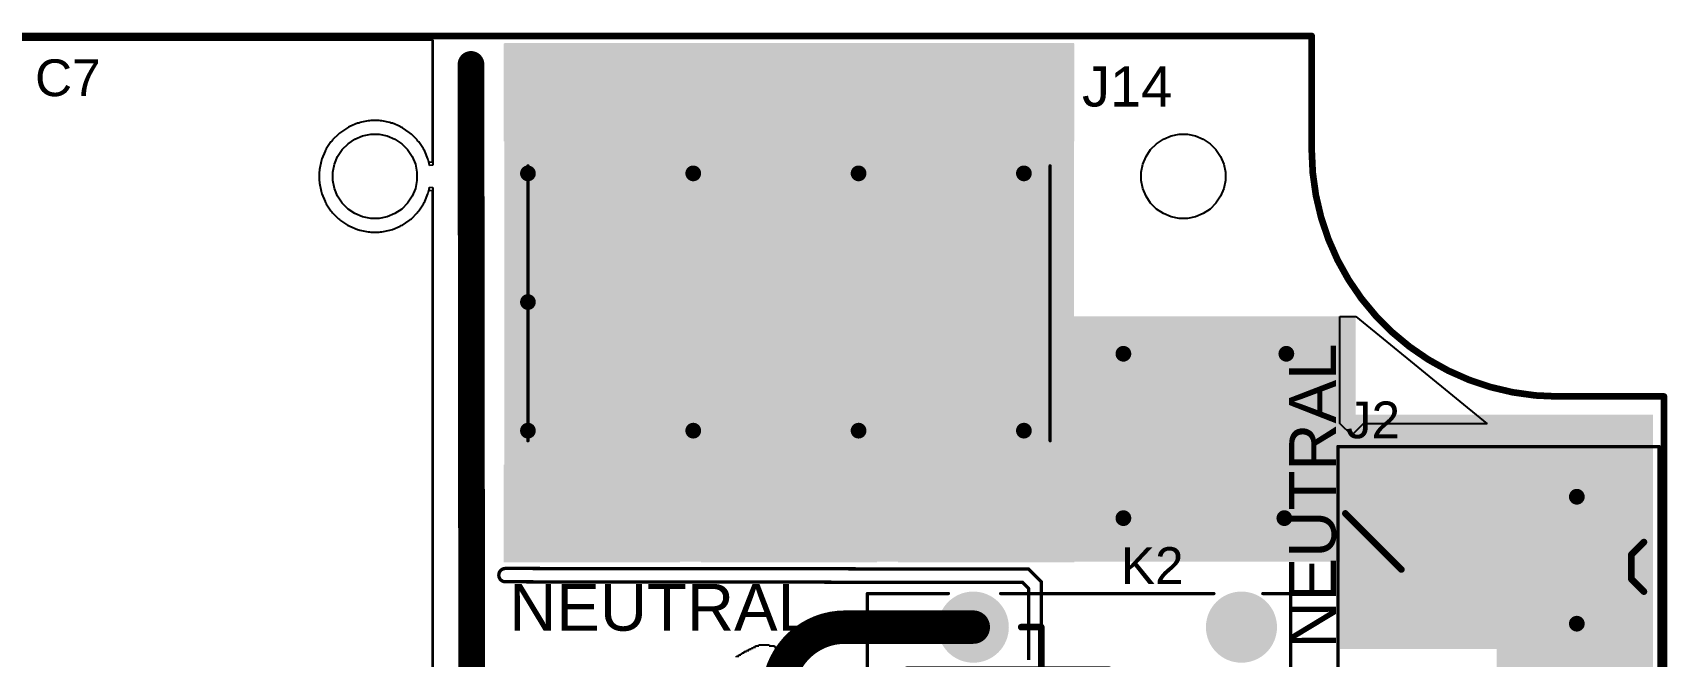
# Model space of a CAD drawing. Header units: millimetres. Extents: x -14 to 145, y 0 to 69.
# Drawn here: x 82.6 to 144.8, y 45.1 to 68.8 of the extents above; entities that cross this region are included whole.
import ezdxf

# ---------------------------------------------------------------- set-up
doc = ezdxf.new("R2010")
doc.units = ezdxf.units.MM
for name, color, linetype in [('BottomLayer', 5, 'Continuous'), ('BottomSolder', 6, 'Continuous'), ('Mechanical2', 216, 'Continuous'), ('MultiLayer', 9, 'Continuous'), ('PadHoleLayer', 156, 'Continuous'), ('TopLayer', 1, 'Continuous'), ('TopOverlay', 2, 'Continuous'), ('TopSolder', 216, 'Continuous'), ('ViaHoleLayer', 16, 'Continuous')]:
    doc.layers.add(name, color=color, linetype=linetype)
doc.styles.add('Arial', font='', dxfattribs={"height": 0.2})
doc.styles.get('Arial').set_extended_font_data('Arial')

# ---------------------------------------------------------------- blocks, each defined once
blk = doc.blocks.new('ACTB273_CU_T2_1')
at = {"layer": 'BottomLayer'}
for points in [[(-10.75, 9.75), (-4.25, 9.75), (-4.25, 6.25), (-10.75, 6.25)], [(-3.25, 9.75), (3.25, 9.75), (3.25, 6.25), (-3.25, 6.25)], [(4.25, 9.75), (10.75, 9.75), (10.75, 6.25), (4.25, 6.25)], [(-10.75, -6.25), (-4.25, -6.25), (-4.25, -9.75), (-10.75, -9.75)], [(-3.25, -6.25), (3.25, -6.25), (3.25, -9.75), (-3.25, -9.75)], [(4.25, -6.25), (10.75, -6.25), (10.75, -9.75), (4.25, -9.75)]]:
    blk.add_hatch(color=5, dxfattribs=at).paths.add_polyline_path(points)
at = {"layer": 'BottomSolder'}
for points in [[(-10.852, 9.852), (-4.148, 9.852), (-4.148, 6.148), (-10.852, 6.148)], [(-3.352, 9.852), (3.352, 9.852), (3.352, 6.148), (-3.352, 6.148)], [(4.148, 9.852), (10.852, 9.852), (10.852, 6.148), (4.148, 6.148)], [(-10.852, -6.148), (-4.148, -6.148), (-4.148, -9.852), (-10.852, -9.852)], [(-3.352, -6.148), (3.352, -6.148), (3.352, -9.852), (-3.352, -9.852)], [(4.148, -6.148), (10.852, -6.148), (10.852, -9.852), (4.148, -9.852)]]:
    blk.add_hatch(color=6, dxfattribs=at).paths.add_polyline_path(points)
at = {"layer": 'MultiLayer'}
for points in [[(-10.75, 9.75), (-4.25, 9.75), (-4.25, 6.25), (-10.75, 6.25)], [(-3.25, 9.75), (3.25, 9.75), (3.25, 6.25), (-3.25, 6.25)], [(4.25, 9.75), (10.75, 9.75), (10.75, 6.25), (4.25, 6.25)], [(-10.75, -6.25), (-4.25, -6.25), (-4.25, -9.75), (-10.75, -9.75)], [(-3.25, -6.25), (3.25, -6.25), (3.25, -9.75), (-3.25, -9.75)], [(4.25, -6.25), (10.75, -6.25), (10.75, -9.75), (4.25, -9.75)]]:
    blk.add_hatch(color=9, dxfattribs=at).paths.add_polyline_path(points)
at = {"layer": 'PadHoleLayer'}
for points in [[(-10.285, 9.25), (-4.715, 9.25), (-4.715, 6.75), (-10.285, 6.75)], [(-2.785, 9.25), (2.785, 9.25), (2.785, 6.75), (-2.785, 6.75)], [(4.715, 9.25), (10.285, 9.25), (10.285, 6.75), (4.715, 6.75)], [(-10.285, -6.75), (-4.715, -6.75), (-4.715, -9.25), (-10.285, -9.25)], [(-2.785, -6.75), (2.785, -6.75), (2.785, -9.25), (-2.785, -9.25)], [(4.715, -6.75), (10.285, -6.75), (10.285, -9.25), (4.715, -9.25)]]:
    blk.add_hatch(color=156, dxfattribs=at).paths.add_polyline_path(points)
at = {"layer": 'TopLayer'}
for points in [[(-10.75, 9.75), (-4.25, 9.75), (-4.25, 6.25), (-10.75, 6.25)], [(-3.25, 9.75), (3.25, 9.75), (3.25, 6.25), (-3.25, 6.25)], [(4.25, 9.75), (10.75, 9.75), (10.75, 6.25), (4.25, 6.25)], [(-10.75, -6.25), (-4.25, -6.25), (-4.25, -9.75), (-10.75, -9.75)], [(-3.25, -6.25), (3.25, -6.25), (3.25, -9.75), (-3.25, -9.75)], [(4.25, -6.25), (10.75, -6.25), (10.75, -9.75), (4.25, -9.75)]]:
    blk.add_hatch(color=1, dxfattribs=at).paths.add_polyline_path(points)
at = {"layer": 'TopSolder'}
for points in [[(-10.852, 9.852), (-4.148, 9.852), (-4.148, 6.148), (-10.852, 6.148)], [(-3.352, 9.852), (3.352, 9.852), (3.352, 6.148), (-3.352, 6.148)], [(4.148, 9.852), (10.852, 9.852), (10.852, 6.148), (4.148, 6.148)], [(-10.852, -6.148), (-4.148, -6.148), (-4.148, -9.852), (-10.852, -9.852)], [(-3.352, -6.148), (3.352, -6.148), (3.352, -9.852), (-3.352, -9.852)], [(4.148, -6.148), (10.852, -6.148), (10.852, -9.852), (4.148, -9.852)]]:
    blk.add_hatch(color=216, dxfattribs=at).paths.add_polyline_path(points)
at = {"layer": 'TopOverlay', "const_width": 0.127}
for points in [[(-9.931, 5.237), (-9.931, -5.213)], [(9.931, 5.237), (9.931, -5.213)]]:
    blk.add_lwpolyline(points, dxfattribs=at)
at = {"layer": 'TopOverlay', "const_width": 0.0635}
for points in [[(-9.963, 5.237, 1), (-9.9, 5.237, 1)], [(9.9, 5.237, 1), (9.963, 5.237, 1)], [(-9.963, -5.213, 1), (-9.9, -5.213, 1)], [(9.9, -5.213, 1), (9.963, -5.213, 1)]]:
    blk.add_lwpolyline(points, format="xyb", close=True, dxfattribs=at)
blk = doc.blocks.new('SRA_05VDC_CL_36')
at = {"layer": 'BottomLayer'}
h = blk.add_hatch(color=5, dxfattribs=at)
edge = h.paths.add_edge_path()
edge.add_arc((-10.2, 10), 1.25, 0, 360)
h = blk.add_hatch(color=5, dxfattribs=at)
edge = h.paths.add_edge_path()
edge.add_arc((0, 10), 1.25, 0, 360)
h = blk.add_hatch(color=5, dxfattribs=at)
edge = h.paths.add_edge_path()
edge.add_arc((-12.7, 5), 1.25, 0, 360)
h = blk.add_hatch(color=5, dxfattribs=at)
edge = h.paths.add_edge_path()
edge.add_arc((-10.2, 0), 1.25, 0, 360)
blk.add_hatch(color=5, dxfattribs=at).paths.add_polyline_path([(-1.25, 1.25), (1.25, 1.25), (1.25, -1.25), (-1.25, -1.25)])
at = {"layer": 'BottomSolder'}
h = blk.add_hatch(color=6, dxfattribs=at)
edge = h.paths.add_edge_path()
edge.add_arc((-10.2, 10), 1.352, 0, 360)
h = blk.add_hatch(color=6, dxfattribs=at)
edge = h.paths.add_edge_path()
edge.add_arc((0, 10), 1.352, 0, 360)
h = blk.add_hatch(color=6, dxfattribs=at)
edge = h.paths.add_edge_path()
edge.add_arc((-12.7, 5), 1.352, 0, 360)
h = blk.add_hatch(color=6, dxfattribs=at)
edge = h.paths.add_edge_path()
edge.add_arc((-10.2, 0), 1.352, 0, 360)
blk.add_hatch(color=6, dxfattribs=at).paths.add_polyline_path([(-1.352, 1.352), (1.352, 1.352), (1.352, -1.352), (-1.352, -1.352)])
at = {"layer": 'MultiLayer'}
h = blk.add_hatch(color=9, dxfattribs=at)
edge = h.paths.add_edge_path()
edge.add_arc((-10.2, 10), 1.25, 0, 360)
h = blk.add_hatch(color=9, dxfattribs=at)
edge = h.paths.add_edge_path()
edge.add_arc((0, 10), 1.25, 0, 360)
h = blk.add_hatch(color=9, dxfattribs=at)
edge = h.paths.add_edge_path()
edge.add_arc((-12.7, 5), 1.25, 0, 360)
h = blk.add_hatch(color=9, dxfattribs=at)
edge = h.paths.add_edge_path()
edge.add_arc((-10.2, 0), 1.25, 0, 360)
blk.add_hatch(color=9, dxfattribs=at).paths.add_polyline_path([(-1.25, 1.25), (1.25, 1.25), (1.25, -1.25), (-1.25, -1.25)])
at = {"layer": 'PadHoleLayer'}
h = blk.add_hatch(color=156, dxfattribs=at)
edge = h.paths.add_edge_path()
edge.add_arc((-10.2, 10), 0.8, 0, 360)
h = blk.add_hatch(color=156, dxfattribs=at)
edge = h.paths.add_edge_path()
edge.add_arc((0, 10), 0.8, 0, 360)
h = blk.add_hatch(color=156, dxfattribs=at)
edge = h.paths.add_edge_path()
edge.add_arc((-12.7, 5), 0.8, 0, 360)
h = blk.add_hatch(color=156, dxfattribs=at)
edge = h.paths.add_edge_path()
edge.add_arc((-10.2, 0), 0.8, 0, 360)
h = blk.add_hatch(color=156, dxfattribs=at)
edge = h.paths.add_edge_path()
edge.add_arc((0, 0), 0.8, 0, 360)
at = {"layer": 'TopLayer'}
h = blk.add_hatch(color=1, dxfattribs=at)
edge = h.paths.add_edge_path()
edge.add_arc((-10.2, 10), 1.25, 0, 360)
h = blk.add_hatch(color=1, dxfattribs=at)
edge = h.paths.add_edge_path()
edge.add_arc((0, 10), 1.25, 0, 360)
h = blk.add_hatch(color=1, dxfattribs=at)
edge = h.paths.add_edge_path()
edge.add_arc((-12.7, 5), 1.25, 0, 360)
h = blk.add_hatch(color=1, dxfattribs=at)
edge = h.paths.add_edge_path()
edge.add_arc((-10.2, 0), 1.25, 0, 360)
blk.add_hatch(color=1, dxfattribs=at).paths.add_polyline_path([(-1.25, 1.25), (1.25, 1.25), (1.25, -1.25), (-1.25, -1.25)])
at = {"layer": 'TopOverlay'}
blk.add_hatch(color=2, dxfattribs=at).paths.add_polyline_path([(1.264, 1.376), (1.264, 2.011), (-1.225, 2.011), (-1.225, 1.376)])
at = {"layer": 'TopSolder'}
h = blk.add_hatch(color=216, dxfattribs=at)
edge = h.paths.add_edge_path()
edge.add_arc((-10.2, 10), 1.352, 0, 360)
h = blk.add_hatch(color=216, dxfattribs=at)
edge = h.paths.add_edge_path()
edge.add_arc((0, 10), 1.352, 0, 360)
h = blk.add_hatch(color=216, dxfattribs=at)
edge = h.paths.add_edge_path()
edge.add_arc((-12.7, 5), 1.352, 0, 360)
h = blk.add_hatch(color=216, dxfattribs=at)
edge = h.paths.add_edge_path()
edge.add_arc((-10.2, 0), 1.352, 0, 360)
blk.add_hatch(color=216, dxfattribs=at).paths.add_polyline_path([(-1.352, 1.352), (1.352, 1.352), (1.352, -1.352), (-1.352, -1.352)])
at = {"layer": 'TopOverlay'}
for points, const_width in [([(-14.227, 11.276), (-11.148, 11.276)], 0.127), ([(-14.227, -1.251), (-14.227, 11.276)], 0.127), ([(-9.157, 11.276), (-1.05, 11.276)], 0.127), ([(0.813, 11.278), (1.875, 11.278)], 0.127), ([(1.875, -1.245), (1.875, 11.278)], 0.127), ([(-8.378, 10), (-7.616, 10)], 0.254), ([(-7.616, 5.949), (-7.616, 10)], 0.254), ([(-12.728, 8.378), (-5.029, 8.378)], 0.254), ([(-12.728, 6.702), (-12.728, 8.378)], 0.254), ([(-5.029, 4.826), (-5.029, 8.378)], 0.254), ([(-0.028, 8.298), (0, 6.071)], 0.254), ([(-0.381, 4.826), (1.308, 6.515)], 0.254), ([(-8.911, 3.943), (-8.911, 5.949)], 0.254), ([(-8.911, 5.949), (-7.616, 5.949)], 0.254), ([(-7.616, 5.949), (-6.321, 5.949)], 0.254), ([(-6.321, 3.943), (-6.321, 5.949)], 0.254), ([(-5.029, 4.826), (-0.381, 4.826)], 0.254), ([(-8.911, 3.943), (-7.616, 3.943)], 0.254), ([(-7.616, 3.943), (-6.321, 3.943)], 0.254), ([(-7.616, 0), (-7.616, 3.943)], 0.254), ([(-0.028, 2.235), (-0.028, 3.912)], 0.254), ([(-8.378, 0), (-7.616, 0)], 0.254), ([(-14.227, -1.251), (-11.148, -1.251)], 0.127), ([(-9.195, -1.245), (-1.778, -1.245)], 0.127), ([(1.473, -1.245), (1.875, -1.245)], 0.127), ([(-0.089, -1.638), (0.038, -1.511)], 0.254), ([(-0.089, -1.638), (0.165, -1.638)], 0.254), ([(0.038, -1.511), (0.165, -1.638)], 0.254)]:
    blk.add_lwpolyline(points, dxfattribs=dict(at, const_width=const_width))
for points, const_width in [([(-14.259, 11.276, 1), (-14.195, 11.276, 1)], 0.0635), ([(-14.259, 11.276, 1), (-14.195, 11.276, 1)], 0.0635), ([(-11.18, 11.276, 1), (-11.117, 11.276, 1)], 0.0635), ([(-9.189, 11.276, 1), (-9.125, 11.276, 1)], 0.0635), ([(-1.082, 11.276, 1), (-1.018, 11.276, 1)], 0.0635), ([(0.781, 11.278, 1), (0.845, 11.278, 1)], 0.0635), ([(1.843, 11.278, 1), (1.906, 11.278, 1)], 0.0635), ([(1.843, 11.278, 1), (1.906, 11.278, 1)], 0.0635), ([(-8.441, 10, 1), (-8.314, 10, 1)], 0.127), ([(-7.679, 10, 1), (-7.552, 10, 1)], 0.127), ([(-7.679, 10, 1), (-7.552, 10, 1)], 0.127), ([(-12.791, 8.378, 1), (-12.664, 8.378, 1)], 0.127), ([(-12.791, 8.378, 1), (-12.664, 8.378, 1)], 0.127), ([(-5.093, 8.378, 1), (-4.966, 8.378, 1)], 0.127), ([(-5.093, 8.378, 1), (-4.966, 8.378, 1)], 0.127), ([(-0.091, 8.298, 1), (0.036, 8.298, 1)], 0.127), ([(-12.791, 6.702, 1), (-12.664, 6.702, 1)], 0.127), ([(1.245, 6.515, 1), (1.372, 6.515, 1)], 0.127), ([(-8.975, 5.949, 1), (-8.848, 5.949, 1)], 0.127), ([(-8.975, 5.949, 1), (-8.848, 5.949, 1)], 0.127), ([(-7.679, 5.949, 1), (-7.552, 5.949, 1)], 0.127), ([(-7.679, 5.949, 1), (-7.552, 5.949, 1)], 0.127), ([(-7.679, 5.949, 1), (-7.552, 5.949, 1)], 0.127), ([(-6.384, 5.949, 1), (-6.257, 5.949, 1)], 0.127), ([(-6.384, 5.949, 1), (-6.257, 5.949, 1)], 0.127), ([(-0.064, 6.071, 1), (0.064, 6.071, 1)], 0.127), ([(-5.093, 4.826, 1), (-4.966, 4.826, 1)], 0.127), ([(-5.093, 4.826, 1), (-4.966, 4.826, 1)], 0.127), ([(-0.445, 4.826, 1), (-0.318, 4.826, 1)], 0.127), ([(-0.445, 4.826, 1), (-0.318, 4.826, 1)], 0.127), ([(-8.975, 3.943, 1), (-8.848, 3.943, 1)], 0.127), ([(-8.975, 3.943, 1), (-8.848, 3.943, 1)], 0.127), ([(-7.679, 3.943, 1), (-7.552, 3.943, 1)], 0.127), ([(-7.679, 3.943, 1), (-7.552, 3.943, 1)], 0.127), ([(-7.679, 3.943, 1), (-7.552, 3.943, 1)], 0.127), ([(-6.384, 3.943, 1), (-6.257, 3.943, 1)], 0.127), ([(-6.384, 3.943, 1), (-6.257, 3.943, 1)], 0.127), ([(-0.091, 3.912, 1), (0.036, 3.912, 1)], 0.127), ([(-0.091, 2.235, 1), (0.036, 2.235, 1)], 0.127), ([(-8.441, 0, 1), (-8.314, 0, 1)], 0.127), ([(-7.679, 0, 1), (-7.552, 0, 1)], 0.127), ([(-7.679, 0, 1), (-7.552, 0, 1)], 0.127), ([(-14.259, -1.251, 1), (-14.195, -1.251, 1)], 0.0635), ([(-14.259, -1.251, 1), (-14.195, -1.251, 1)], 0.0635), ([(-11.18, -1.251, 1), (-11.117, -1.251, 1)], 0.0635), ([(-9.227, -1.245, 1), (-9.163, -1.245, 1)], 0.0635), ([(-1.81, -1.245, 1), (-1.746, -1.245, 1)], 0.0635), ([(1.441, -1.245, 1), (1.505, -1.245, 1)], 0.0635), ([(1.843, -1.245, 1), (1.906, -1.245, 1)], 0.0635), ([(1.843, -1.245, 1), (1.906, -1.245, 1)], 0.0635), ([(-0.152, -1.638, 1), (-0.025, -1.638, 1)], 0.127), ([(-0.152, -1.638, 1), (-0.025, -1.638, 1)], 0.127), ([(-0.025, -1.511, 1), (0.102, -1.511, 1)], 0.127), ([(-0.025, -1.511, 1), (0.102, -1.511, 1)], 0.127), ([(0.102, -1.638, 1), (0.229, -1.638, 1)], 0.127), ([(0.102, -1.638, 1), (0.229, -1.638, 1)], 0.127)]:
    blk.add_lwpolyline(points, format="xyb", close=True, dxfattribs=dict(at, const_width=const_width))
blk = doc.blocks.new('MX7620_7_62_02P_GN01_C__S_A_46')
at = {"layer": 'BottomLayer'}
h = blk.add_hatch(color=5, dxfattribs=at)
edge = h.paths.add_edge_path()
edge.add_arc((0, 0), 1.5, 0, 360)
h = blk.add_hatch(color=5, dxfattribs=at)
edge = h.paths.add_edge_path()
edge.add_arc((7.62, 0), 1.5, 0, 360)
at = {"layer": 'BottomSolder'}
h = blk.add_hatch(color=6, dxfattribs=at)
edge = h.paths.add_edge_path()
edge.add_arc((0, 0), 1.602, 0, 360)
h = blk.add_hatch(color=6, dxfattribs=at)
edge = h.paths.add_edge_path()
edge.add_arc((7.62, 0), 1.602, 0, 360)
at = {"layer": 'MultiLayer'}
h = blk.add_hatch(color=9, dxfattribs=at)
edge = h.paths.add_edge_path()
edge.add_arc((0, 0), 1.5, 0, 360)
h = blk.add_hatch(color=9, dxfattribs=at)
edge = h.paths.add_edge_path()
edge.add_arc((7.62, 0), 1.5, 0, 360)
at = {"layer": 'PadHoleLayer'}
h = blk.add_hatch(color=156, dxfattribs=at)
edge = h.paths.add_edge_path()
edge.add_arc((0, 0), 0.75, 0, 360)
h = blk.add_hatch(color=156, dxfattribs=at)
edge = h.paths.add_edge_path()
edge.add_arc((7.62, 0), 0.75, 0, 360)
at = {"layer": 'TopLayer'}
h = blk.add_hatch(color=1, dxfattribs=at)
edge = h.paths.add_edge_path()
edge.add_arc((0, 0), 1.5, 0, 360)
h = blk.add_hatch(color=1, dxfattribs=at)
edge = h.paths.add_edge_path()
edge.add_arc((7.62, 0), 1.5, 0, 360)
at = {"layer": 'TopSolder'}
h = blk.add_hatch(color=216, dxfattribs=at)
edge = h.paths.add_edge_path()
edge.add_arc((0, 0), 1.602, 0, 360)
h = blk.add_hatch(color=216, dxfattribs=at)
edge = h.paths.add_edge_path()
edge.add_arc((7.62, 0), 1.602, 0, 360)
at = {"layer": 'TopOverlay'}
for points, const_width in [([(-3.912, 2.413), (12.294, 2.413)], 0.127), ([(-3.912, 2.413), (-3.912, -9.804)], 0.127), ([(12.294, 2.413), (12.294, -9.804)], 0.127), ([(-0.364, -8.749), (-0.84, -9.226)], 0.254), ([(-0.364, -8.749), (0.565, -8.749)], 0.254), ([(0.565, -8.749), (1.041, -9.226)], 0.254), ([(7.256, -8.749), (6.78, -9.226)], 0.254), ([(7.256, -8.749), (8.185, -8.749)], 0.254), ([(8.185, -8.749), (8.661, -9.226)], 0.254), ([(-3.912, -9.804), (12.294, -9.804)], 0.127)]:
    blk.add_lwpolyline(points, dxfattribs=dict(at, const_width=const_width))
for points, const_width in [([(-3.943, 2.413, 1), (-3.88, 2.413, 1)], 0.0635), ([(-3.943, 2.413, 1), (-3.88, 2.413, 1)], 0.0635), ([(12.262, 2.413, 1), (12.325, 2.413, 1)], 0.0635), ([(12.262, 2.413, 1), (12.325, 2.413, 1)], 0.0635), ([(-0.427, -8.749, 1), (-0.3, -8.749, 1)], 0.127), ([(-0.427, -8.749, 1), (-0.3, -8.749, 1)], 0.127), ([(0.501, -8.749, 1), (0.628, -8.749, 1)], 0.127), ([(0.501, -8.749, 1), (0.628, -8.749, 1)], 0.127), ([(7.193, -8.749, 1), (7.32, -8.749, 1)], 0.127), ([(7.193, -8.749, 1), (7.32, -8.749, 1)], 0.127), ([(8.121, -8.749, 1), (8.248, -8.749, 1)], 0.127), ([(8.121, -8.749, 1), (8.248, -8.749, 1)], 0.127), ([(-0.904, -9.226, 1), (-0.777, -9.226, 1)], 0.127), ([(0.978, -9.226, 1), (1.105, -9.226, 1)], 0.127), ([(6.716, -9.226, 1), (6.843, -9.226, 1)], 0.127), ([(8.598, -9.226, 1), (8.725, -9.226, 1)], 0.127), ([(-3.943, -9.804, 1), (-3.88, -9.804, 1)], 0.0635), ([(-3.943, -9.804, 1), (-3.88, -9.804, 1)], 0.0635), ([(12.262, -9.804, 1), (12.325, -9.804, 1)], 0.0635), ([(12.262, -9.804, 1), (12.325, -9.804, 1)], 0.0635)]:
    blk.add_lwpolyline(points, format="xyb", close=True, dxfattribs=dict(at, const_width=const_width))

msp = doc.modelspace()

# ---------------------------------------------------------------- hatches: boundary and pattern name
at = {"layer": 'BottomLayer'}
for points in [[(100.559, 48.692), (122.225, 48.692), (122.225, 68.402), (100.559, 68.402)], [(121.717, 48.692), (132.944, 48.692), (132.944, 58.008), (121.717, 58.008)], [(132.34, 45.364), (144.247, 45.364), (144.247, 54.28), (132.34, 54.28)], [(135.28, 52.68), (144.247, 52.68), (144.247, 54.28), (135.28, 54.28)], [(138.303, 23.749), (144.247, 23.749), (144.247, 52.146), (138.303, 52.146)]]:
    msp.add_hatch(color=5, dxfattribs=at).paths.add_polyline_path(points)
h = msp.add_hatch(color=5, dxfattribs=at)
edge = h.paths.add_edge_path()
edge.add_arc((101.455, 63.447), 0.3, 0, 360)
h = msp.add_hatch(color=5, dxfattribs=at)
edge = h.paths.add_edge_path()
edge.add_arc((107.743, 63.447), 0.3, 0, 360)
h = msp.add_hatch(color=5, dxfattribs=at)
edge = h.paths.add_edge_path()
edge.add_arc((114.031, 63.447), 0.3, 0, 360)
h = msp.add_hatch(color=5, dxfattribs=at)
edge = h.paths.add_edge_path()
edge.add_arc((120.32, 63.447), 0.3, 0, 360)
h = msp.add_hatch(color=5, dxfattribs=at)
edge = h.paths.add_edge_path()
edge.add_arc((101.455, 58.557), 0.3, 0, 360)
h = msp.add_hatch(color=5, dxfattribs=at)
edge = h.paths.add_edge_path()
edge.add_arc((124.104, 56.591), 0.3, 0, 360)
h = msp.add_hatch(color=5, dxfattribs=at)
edge = h.paths.add_edge_path()
edge.add_arc((130.302, 56.591), 0.3, 0, 360)
h = msp.add_hatch(color=5, dxfattribs=at)
edge = h.paths.add_edge_path()
edge.add_arc((101.455, 53.668), 0.3, 0, 360)
h = msp.add_hatch(color=5, dxfattribs=at)
edge = h.paths.add_edge_path()
edge.add_arc((107.743, 53.668), 0.3, 0, 360)
h = msp.add_hatch(color=5, dxfattribs=at)
edge = h.paths.add_edge_path()
edge.add_arc((114.031, 53.668), 0.3, 0, 360)
h = msp.add_hatch(color=5, dxfattribs=at)
edge = h.paths.add_edge_path()
edge.add_arc((120.32, 53.668), 0.3, 0, 360)
h = msp.add_hatch(color=5, dxfattribs=at)
edge = h.paths.add_edge_path()
edge.add_arc((141.351, 51.156), 0.3, 0, 360)
h = msp.add_hatch(color=5, dxfattribs=at)
edge = h.paths.add_edge_path()
edge.add_arc((124.104, 50.343), 0.3, 0, 360)
h = msp.add_hatch(color=5, dxfattribs=at)
edge = h.paths.add_edge_path()
edge.add_arc((130.226, 50.343), 0.3, 0, 360)
h = msp.add_hatch(color=5, dxfattribs=at)
edge = h.paths.add_edge_path()
edge.add_arc((141.351, 46.331), 0.3, 0, 360)
at = {"layer": 'BottomSolder'}
h = msp.add_hatch(color=6, dxfattribs=at)
edge = h.paths.add_edge_path()
edge.add_arc((101.455, 63.447), 0.402, 0, 360)
h = msp.add_hatch(color=6, dxfattribs=at)
edge = h.paths.add_edge_path()
edge.add_arc((124.104, 56.591), 0.402, 0, 360)
h = msp.add_hatch(color=6, dxfattribs=at)
edge = h.paths.add_edge_path()
edge.add_arc((130.302, 56.591), 0.402, 0, 360)
h = msp.add_hatch(color=6, dxfattribs=at)
edge = h.paths.add_edge_path()
edge.add_arc((124.104, 50.343), 0.402, 0, 360)
h = msp.add_hatch(color=6, dxfattribs=at)
edge = h.paths.add_edge_path()
edge.add_arc((130.226, 50.343), 0.402, 0, 360)
at = {"layer": 'TopLayer'}
for points in [[(100.584, 48.695), (122.218, 48.695), (122.218, 68.402), (100.584, 68.402)], [(121.641, 48.695), (132.944, 48.695), (132.944, 58.008), (121.641, 58.008)], [(132.436, 52.578), (144.247, 52.578), (144.247, 54.28), (132.436, 54.28)], [(132.34, 45.364), (144.247, 45.364), (144.247, 52.781), (132.34, 52.781)], [(138.303, 23.749), (144.247, 23.749), (144.247, 52.146), (138.303, 52.146)], [(132.34, 46.152), (144.145, 46.152), (144.145, 50.296), (132.34, 50.296)]]:
    msp.add_hatch(color=1, dxfattribs=at).paths.add_polyline_path(points)
h = msp.add_hatch(color=1, dxfattribs=at)
edge = h.paths.add_edge_path()
edge.add_arc((101.455, 63.447), 0.3, 0, 360)
h = msp.add_hatch(color=1, dxfattribs=at)
edge = h.paths.add_edge_path()
edge.add_arc((107.743, 63.447), 0.3, 0, 360)
h = msp.add_hatch(color=1, dxfattribs=at)
edge = h.paths.add_edge_path()
edge.add_arc((114.031, 63.447), 0.3, 0, 360)
h = msp.add_hatch(color=1, dxfattribs=at)
edge = h.paths.add_edge_path()
edge.add_arc((120.32, 63.447), 0.3, 0, 360)
h = msp.add_hatch(color=1, dxfattribs=at)
edge = h.paths.add_edge_path()
edge.add_arc((101.455, 58.557), 0.3, 0, 360)
h = msp.add_hatch(color=1, dxfattribs=at)
edge = h.paths.add_edge_path()
edge.add_arc((124.104, 56.591), 0.3, 0, 360)
h = msp.add_hatch(color=1, dxfattribs=at)
edge = h.paths.add_edge_path()
edge.add_arc((130.302, 56.591), 0.3, 0, 360)
h = msp.add_hatch(color=1, dxfattribs=at)
edge = h.paths.add_edge_path()
edge.add_arc((101.455, 53.668), 0.3, 0, 360)
h = msp.add_hatch(color=1, dxfattribs=at)
edge = h.paths.add_edge_path()
edge.add_arc((107.743, 53.668), 0.3, 0, 360)
h = msp.add_hatch(color=1, dxfattribs=at)
edge = h.paths.add_edge_path()
edge.add_arc((114.031, 53.668), 0.3, 0, 360)
h = msp.add_hatch(color=1, dxfattribs=at)
edge = h.paths.add_edge_path()
edge.add_arc((120.32, 53.668), 0.3, 0, 360)
h = msp.add_hatch(color=1, dxfattribs=at)
edge = h.paths.add_edge_path()
edge.add_arc((141.351, 51.156), 0.3, 0, 360)
h = msp.add_hatch(color=1, dxfattribs=at)
edge = h.paths.add_edge_path()
edge.add_arc((124.104, 50.343), 0.3, 0, 360)
h = msp.add_hatch(color=1, dxfattribs=at)
edge = h.paths.add_edge_path()
edge.add_arc((130.226, 50.343), 0.3, 0, 360)
h = msp.add_hatch(color=1, dxfattribs=at)
edge = h.paths.add_edge_path()
edge.add_arc((141.351, 46.331), 0.3, 0, 360)
at = {"layer": 'TopSolder'}
h = msp.add_hatch(color=216, dxfattribs=at)
edge = h.paths.add_edge_path()
edge.add_arc((101.455, 63.447), 0.402, 0, 360)
h = msp.add_hatch(color=216, dxfattribs=at)
edge = h.paths.add_edge_path()
edge.add_arc((124.104, 56.591), 0.402, 0, 360)
h = msp.add_hatch(color=216, dxfattribs=at)
edge = h.paths.add_edge_path()
edge.add_arc((130.302, 56.591), 0.402, 0, 360)
h = msp.add_hatch(color=216, dxfattribs=at)
edge = h.paths.add_edge_path()
edge.add_arc((124.104, 50.343), 0.402, 0, 360)
h = msp.add_hatch(color=216, dxfattribs=at)
edge = h.paths.add_edge_path()
edge.add_arc((130.226, 50.343), 0.402, 0, 360)
at = {"layer": 'ViaHoleLayer'}
h = msp.add_hatch(color=16, dxfattribs=at)
edge = h.paths.add_edge_path()
edge.add_arc((101.455, 63.447), 0.15, 0, 360)
h = msp.add_hatch(color=16, dxfattribs=at)
edge = h.paths.add_edge_path()
edge.add_arc((107.743, 63.447), 0.15, 0, 360)
h = msp.add_hatch(color=16, dxfattribs=at)
edge = h.paths.add_edge_path()
edge.add_arc((114.031, 63.447), 0.15, 0, 360)
h = msp.add_hatch(color=16, dxfattribs=at)
edge = h.paths.add_edge_path()
edge.add_arc((120.32, 63.447), 0.15, 0, 360)
h = msp.add_hatch(color=16, dxfattribs=at)
edge = h.paths.add_edge_path()
edge.add_arc((101.455, 58.557), 0.15, 0, 360)
h = msp.add_hatch(color=16, dxfattribs=at)
edge = h.paths.add_edge_path()
edge.add_arc((124.104, 56.591), 0.15, 0, 360)
h = msp.add_hatch(color=16, dxfattribs=at)
edge = h.paths.add_edge_path()
edge.add_arc((130.302, 56.591), 0.15, 0, 360)
h = msp.add_hatch(color=16, dxfattribs=at)
edge = h.paths.add_edge_path()
edge.add_arc((101.455, 53.668), 0.15, 0, 360)
h = msp.add_hatch(color=16, dxfattribs=at)
edge = h.paths.add_edge_path()
edge.add_arc((107.743, 53.668), 0.15, 0, 360)
h = msp.add_hatch(color=16, dxfattribs=at)
edge = h.paths.add_edge_path()
edge.add_arc((114.031, 53.668), 0.15, 0, 360)
h = msp.add_hatch(color=16, dxfattribs=at)
edge = h.paths.add_edge_path()
edge.add_arc((120.32, 53.668), 0.15, 0, 360)
h = msp.add_hatch(color=16, dxfattribs=at)
edge = h.paths.add_edge_path()
edge.add_arc((141.351, 51.156), 0.15, 0, 360)
h = msp.add_hatch(color=16, dxfattribs=at)
edge = h.paths.add_edge_path()
edge.add_arc((124.104, 50.343), 0.15, 0, 360)
h = msp.add_hatch(color=16, dxfattribs=at)
edge = h.paths.add_edge_path()
edge.add_arc((130.226, 50.343), 0.15, 0, 360)
h = msp.add_hatch(color=16, dxfattribs=at)
edge = h.paths.add_edge_path()
edge.add_arc((141.351, 46.331), 0.15, 0, 360)

# ---------------------------------------------------------------- linework, layer by layer
at = {"layer": 'BottomLayer'}
for p, q in [((79.572, 68.529), (97.815, 68.529)), ((97.815, 68.529), (97.815, 63.871)), ((94.969, 65.351), (94.677, 65.23)), ((95.019, 65.36), (94.969, 65.351)), ((95.066, 65.38), (95.019, 65.36)), ((95.375, 65.441), (95.066, 65.38)), ((95.426, 65.441), (95.375, 65.441)), ((95.476, 65.451), (95.426, 65.441)), ((95.791, 65.451), (95.476, 65.451)), ((95.841, 65.441), (95.791, 65.451)), ((95.892, 65.441), (95.841, 65.441)), ((96.201, 65.38), (95.892, 65.441)), ((96.248, 65.36), (96.201, 65.38)), ((96.298, 65.351), (96.248, 65.36)), ((96.59, 65.23), (96.298, 65.351)), ((93.996, 64.677), (93.96, 64.641)), ((94.024, 64.72), (93.996, 64.677)), ((94.247, 64.943), (94.024, 64.72)), ((94.29, 64.971), (94.247, 64.943)), ((94.326, 65.007), (94.29, 64.971)), ((94.588, 65.182), (94.326, 65.007)), ((94.635, 65.202), (94.588, 65.182)), ((94.677, 65.23), (94.635, 65.202)), ((96.632, 65.202), (96.59, 65.23)), ((96.679, 65.182), (96.632, 65.202)), ((96.941, 65.007), (96.679, 65.182)), ((96.977, 64.971), (96.941, 65.007)), ((97.02, 64.943), (96.977, 64.971)), ((97.243, 64.72), (97.02, 64.943)), ((97.271, 64.677), (97.243, 64.72)), ((97.307, 64.641), (97.271, 64.677)), ((93.737, 64.29), (93.616, 63.998)), ((93.765, 64.332), (93.737, 64.29)), ((93.785, 64.379), (93.765, 64.332)), ((93.96, 64.641), (93.785, 64.379)), ((97.482, 64.379), (97.307, 64.641)), ((97.502, 64.332), (97.482, 64.379)), ((97.53, 64.29), (97.502, 64.332)), ((97.651, 63.998), (97.53, 64.29)), ((93.525, 63.541), (93.516, 63.491)), ((93.516, 63.491), (93.516, 63.176)), ((93.587, 63.901), (93.525, 63.592)), ((93.525, 63.592), (93.525, 63.541)), ((93.606, 63.948), (93.587, 63.901)), ((93.616, 63.998), (93.606, 63.948)), ((97.66, 63.948), (97.651, 63.998)), ((97.68, 63.901), (97.66, 63.948)), ((97.688, 63.859), (97.68, 63.901)), ((97.815, 63.871), (97.688, 63.859)), ((93.516, 63.176), (93.525, 63.126)), ((93.525, 63.126), (93.525, 63.075)), ((93.525, 63.075), (93.587, 62.766)), ((97.68, 62.766), (97.688, 62.808)), ((97.688, 62.808), (97.815, 62.796)), ((93.587, 62.766), (93.606, 62.719)), ((93.606, 62.719), (93.616, 62.669)), ((93.616, 62.669), (93.737, 62.377)), ((93.737, 62.377), (93.765, 62.335)), ((93.765, 62.335), (93.785, 62.288)), ((93.785, 62.288), (93.96, 62.026)), ((97.307, 62.026), (97.482, 62.288)), ((97.482, 62.288), (97.502, 62.335)), ((97.502, 62.335), (97.53, 62.377)), ((97.53, 62.377), (97.651, 62.669)), ((97.651, 62.669), (97.66, 62.719)), ((97.66, 62.719), (97.68, 62.766)), ((97.815, 62.796), (97.815, 5.871)), ((93.96, 62.026), (93.996, 61.99)), ((93.996, 61.99), (94.024, 61.947)), ((94.024, 61.947), (94.247, 61.724)), ((94.247, 61.724), (94.29, 61.696)), ((94.29, 61.696), (94.326, 61.66)), ((94.326, 61.66), (94.588, 61.485)), ((96.679, 61.485), (96.941, 61.66)), ((96.941, 61.66), (96.977, 61.696)), ((96.977, 61.696), (97.02, 61.724)), ((97.02, 61.724), (97.243, 61.947)), ((97.243, 61.947), (97.271, 61.99)), ((97.271, 61.99), (97.307, 62.026)), ((94.588, 61.485), (94.635, 61.465)), ((94.635, 61.465), (94.677, 61.437)), ((94.677, 61.437), (94.969, 61.316)), ((94.969, 61.316), (95.019, 61.306)), ((95.019, 61.306), (95.066, 61.287)), ((95.066, 61.287), (95.375, 61.225)), ((95.375, 61.225), (95.426, 61.225)), ((95.426, 61.225), (95.476, 61.216)), ((95.476, 61.216), (95.791, 61.216)), ((95.791, 61.216), (95.841, 61.225)), ((95.841, 61.225), (95.892, 61.225)), ((95.892, 61.225), (96.201, 61.287)), ((96.201, 61.287), (96.248, 61.306)), ((96.248, 61.306), (96.298, 61.316)), ((96.298, 61.316), (96.59, 61.437)), ((96.59, 61.437), (96.632, 61.465)), ((96.632, 61.465), (96.679, 61.485)), ((132.34, 58.008), (132.944, 58.008)), ((132.34, 53.944), (132.34, 58.008)), ((132.944, 58.008), (137.944, 53.924)), ((132.791, 53.492), (132.34, 53.944)), ((133.223, 53.924), (132.791, 53.492)), ((137.944, 53.924), (133.223, 53.924))]:
    msp.add_line(p, q, dxfattribs=at)
at = {"layer": 'BottomLayer', "const_width": 1.27}
msp.add_lwpolyline([(110.973, 43.66, -0.414214), (113.513, 46.2)], format="xyb", dxfattribs=at)
msp.add_lwpolyline([(113.513, 46.2), (118.395, 46.2)], dxfattribs=at)
at = {"layer": 'BottomLayer', "const_width": 0.635}
for points in [[(113.195, 46.2, 1), (113.83, 46.2, 1)], [(113.195, 46.2, 1), (113.83, 46.2, 1)], [(118.078, 46.2, 1), (118.713, 46.2, 1)]]:
    msp.add_lwpolyline(points, format="xyb", close=True, dxfattribs=at)
at = {"layer": 'Mechanical2'}
for points, const_width in [([(0, 68.667), (131.267, 68.667)], 0.254), ([(131.267, 64.333), (131.267, 68.667)], 0.254), ([(140.633, 54.967), (144.666, 54.967)], 0.254), ([(144.666, 13.7), (144.666, 54.967)], 0.254), ([(100.6, 48.43), (120.498, 48.409)], 0.127), ([(100.6, 47.923), (120.269, 47.901)], 0.127), ([(120.269, 47.901), (120.498, 47.673)], 0.127), ([(120.498, 48.409), (120.98, 47.927)], 0.127), ([(120.98, 44.599), (120.98, 47.927)], 0.127), ([(120.498, 44.955), (120.498, 47.673)], 0.127)]:
    msp.add_lwpolyline(points, dxfattribs=dict(at, const_width=const_width))
for points, const_width in [([(131.203, 68.667, 1), (131.33, 68.667, 1)], 0.127), ([(131.203, 68.667, 1), (131.33, 68.667, 1)], 0.127), ([(131.203, 64.333, 1), (131.33, 64.333, 1)], 0.127), ([(131.203, 64.333, 1), (131.33, 64.333, 1)], 0.127), ([(140.57, 54.967, 1), (140.697, 54.967, 1)], 0.127), ([(140.57, 54.967, 1), (140.697, 54.967, 1)], 0.127), ([(144.602, 54.967, 1), (144.729, 54.967, 1)], 0.127), ([(144.602, 54.967, 1), (144.729, 54.967, 1)], 0.127), ([(100.315, 48.177, 1), (100.379, 48.177, 1)], 0.0635), ([(100.315, 48.176, 1), (100.379, 48.176, 1)], 0.0635), ([(100.568, 48.43, 1), (100.632, 48.43, 1)], 0.0635), ([(100.568, 48.43, 1), (100.632, 48.43, 1)], 0.0635), ([(100.568, 47.923, 1), (100.632, 47.923, 1)], 0.0635), ([(100.568, 47.923, 1), (100.632, 47.923, 1)], 0.0635), ([(120.237, 47.901, 1), (120.301, 47.901, 1)], 0.0635), ([(120.237, 47.901, 1), (120.301, 47.901, 1)], 0.0635), ([(120.466, 48.409, 1), (120.529, 48.409, 1)], 0.0635), ([(120.466, 48.409, 1), (120.529, 48.409, 1)], 0.0635), ([(120.948, 47.927, 1), (121.012, 47.927, 1)], 0.0635), ([(120.948, 47.927, 1), (121.012, 47.927, 1)], 0.0635), ([(120.466, 47.673, 1), (120.529, 47.673, 1)], 0.0635), ([(120.466, 47.673, 1), (120.529, 47.673, 1)], 0.0635)]:
    msp.add_lwpolyline(points, format="xyb", close=True, dxfattribs=dict(at, const_width=const_width))
for points, const_width in [([(140.633, 54.967, -0.414214), (131.267, 64.333)], 0.254), ([(100.347, 48.177, -0.414214), (100.6, 48.43)], 0.127), ([(100.6, 47.923, -0.414214), (100.347, 48.176)], 0.127)]:
    msp.add_lwpolyline(points, format="xyb", dxfattribs=dict(at, const_width=const_width))
at = {"layer": 'MultiLayer'}
for p, q in [((94.614, 64.576), (94.876, 64.751)), ((94.876, 64.751), (95.167, 64.872)), ((95.167, 64.872), (95.476, 64.933)), ((95.476, 64.933), (95.633, 64.933)), ((95.633, 64.933), (95.791, 64.933)), ((95.791, 64.933), (96.1, 64.872)), ((96.1, 64.872), (96.391, 64.751)), ((96.391, 64.751), (96.653, 64.576)), ((125.364, 64.576), (125.626, 64.751)), ((125.626, 64.751), (125.917, 64.872)), ((125.917, 64.872), (126.226, 64.933)), ((126.226, 64.933), (126.383, 64.933)), ((126.383, 64.933), (126.541, 64.933)), ((126.541, 64.933), (126.85, 64.872)), ((126.85, 64.872), (127.141, 64.751)), ((127.141, 64.751), (127.403, 64.576)), ((94.095, 63.8), (94.216, 64.091)), ((94.216, 64.091), (94.391, 64.353)), ((94.391, 64.353), (94.614, 64.576)), ((96.653, 64.576), (96.876, 64.353)), ((96.876, 64.353), (97.051, 64.091)), ((97.051, 64.091), (97.172, 63.8)), ((124.845, 63.8), (124.966, 64.091)), ((124.966, 64.091), (125.141, 64.353)), ((125.141, 64.353), (125.364, 64.576)), ((127.403, 64.576), (127.626, 64.353)), ((127.626, 64.353), (127.801, 64.091)), ((127.801, 64.091), (127.922, 63.8)), ((94.033, 63.491), (94.095, 63.8)), ((94.033, 63.176), (94.033, 63.491)), ((97.172, 63.8), (97.233, 63.491)), ((97.233, 63.491), (97.233, 63.176)), ((124.783, 63.491), (124.845, 63.8)), ((124.783, 63.176), (124.783, 63.491)), ((127.922, 63.8), (127.983, 63.491)), ((127.983, 63.491), (127.983, 63.176)), ((94.095, 62.867), (94.033, 63.176)), ((94.216, 62.576), (94.095, 62.867)), ((97.172, 62.867), (97.051, 62.576)), ((97.233, 63.176), (97.172, 62.867)), ((124.845, 62.867), (124.783, 63.176)), ((124.966, 62.576), (124.845, 62.867)), ((127.922, 62.867), (127.801, 62.576)), ((127.983, 63.176), (127.922, 62.867)), ((94.391, 62.314), (94.216, 62.576)), ((94.614, 62.091), (94.391, 62.314)), ((96.876, 62.314), (96.653, 62.091)), ((97.051, 62.576), (96.876, 62.314)), ((125.141, 62.314), (124.966, 62.576)), ((125.364, 62.091), (125.141, 62.314)), ((127.626, 62.314), (127.403, 62.091)), ((127.801, 62.576), (127.626, 62.314)), ((94.876, 61.916), (94.614, 62.091)), ((95.167, 61.795), (94.876, 61.916)), ((95.476, 61.733), (95.167, 61.795)), ((95.633, 61.733), (95.476, 61.733)), ((95.633, 61.733), (95.633, 61.733)), ((95.791, 61.733), (95.633, 61.733)), ((96.1, 61.795), (95.791, 61.733)), ((96.391, 61.916), (96.1, 61.795)), ((96.653, 62.091), (96.391, 61.916)), ((125.626, 61.916), (125.364, 62.091)), ((125.917, 61.795), (125.626, 61.916)), ((126.226, 61.733), (125.917, 61.795)), ((126.383, 61.733), (126.226, 61.733)), ((126.383, 61.733), (126.383, 61.733)), ((126.541, 61.733), (126.383, 61.733)), ((126.85, 61.795), (126.541, 61.733)), ((127.141, 61.916), (126.85, 61.795)), ((127.403, 62.091), (127.141, 61.916)), ((100.385, 48.321), (100.347, 48.228)), ((100.347, 48.228), (100.347, 48.177)), ((100.347, 48.177), (100.347, 48.177)), ((100.347, 48.177), (100.347, 48.176)), ((100.347, 48.176), (100.347, 48.126)), ((100.347, 48.126), (100.385, 48.033)), ((100.457, 48.392), (100.385, 48.321)), ((100.385, 48.033), (100.457, 47.962)), ((100.55, 48.43), (100.457, 48.392)), ((100.457, 47.962), (100.55, 47.923)), ((100.6, 48.43), (100.55, 48.43)), ((100.55, 47.923), (100.6, 47.923)), ((120.498, 48.409), (100.6, 48.43)), ((100.6, 47.923), (100.6, 47.923)), ((100.6, 47.923), (120.269, 47.901)), ((120.269, 47.901), (120.498, 47.673)), ((120.98, 47.927), (120.498, 48.409)), ((120.98, 44.599), (120.98, 47.927)), ((120.498, 47.673), (120.498, 44.955))]:
    msp.add_line(p, q, dxfattribs=at)
at = {"layer": 'TopLayer'}
for p, q in [((81.363, 68.529), (97.838, 68.529)), ((97.838, 68.529), (97.838, 63.758)), ((94.969, 65.351), (94.677, 65.23)), ((95.019, 65.36), (94.969, 65.351)), ((95.066, 65.38), (95.019, 65.36)), ((95.375, 65.441), (95.066, 65.38)), ((95.426, 65.441), (95.375, 65.441)), ((95.476, 65.451), (95.426, 65.441)), ((95.791, 65.451), (95.476, 65.451)), ((95.841, 65.441), (95.791, 65.451)), ((95.892, 65.441), (95.841, 65.441)), ((96.201, 65.38), (95.892, 65.441)), ((96.248, 65.36), (96.201, 65.38)), ((96.298, 65.351), (96.248, 65.36)), ((96.59, 65.23), (96.298, 65.351)), ((93.996, 64.677), (93.96, 64.641)), ((94.024, 64.72), (93.996, 64.677)), ((94.247, 64.943), (94.024, 64.72)), ((94.29, 64.971), (94.247, 64.943)), ((94.326, 65.007), (94.29, 64.971)), ((94.588, 65.182), (94.326, 65.007)), ((94.635, 65.202), (94.588, 65.182)), ((94.677, 65.23), (94.635, 65.202)), ((96.632, 65.202), (96.59, 65.23)), ((96.679, 65.182), (96.632, 65.202)), ((96.941, 65.007), (96.679, 65.182)), ((96.977, 64.971), (96.941, 65.007)), ((97.02, 64.943), (96.977, 64.971)), ((97.243, 64.72), (97.02, 64.943)), ((97.271, 64.677), (97.243, 64.72)), ((97.307, 64.641), (97.271, 64.677)), ((93.737, 64.29), (93.616, 63.998)), ((93.765, 64.332), (93.737, 64.29)), ((93.785, 64.379), (93.765, 64.332)), ((93.96, 64.641), (93.785, 64.379)), ((97.482, 64.379), (97.307, 64.641)), ((97.502, 64.332), (97.482, 64.379)), ((97.53, 64.29), (97.502, 64.332)), ((97.651, 63.998), (97.53, 64.29)), ((93.525, 63.541), (93.516, 63.491)), ((93.516, 63.491), (93.516, 63.176)), ((93.587, 63.901), (93.525, 63.592)), ((93.525, 63.592), (93.525, 63.541)), ((93.606, 63.948), (93.587, 63.901)), ((93.616, 63.998), (93.606, 63.948)), ((97.66, 63.948), (97.651, 63.998)), ((97.68, 63.901), (97.66, 63.948)), ((97.711, 63.746), (97.68, 63.901)), ((97.838, 63.758), (97.711, 63.746)), ((93.516, 63.176), (93.525, 63.126)), ((93.525, 63.126), (93.525, 63.075)), ((93.525, 63.075), (93.587, 62.766)), ((97.68, 62.766), (97.711, 62.921)), ((97.711, 62.921), (97.838, 62.908)), ((97.838, 62.908), (97.838, 37.984)), ((93.587, 62.766), (93.606, 62.719)), ((93.606, 62.719), (93.616, 62.669)), ((93.616, 62.669), (93.737, 62.377)), ((93.737, 62.377), (93.765, 62.335)), ((93.765, 62.335), (93.785, 62.288)), ((93.785, 62.288), (93.96, 62.026)), ((97.307, 62.026), (97.482, 62.288)), ((97.482, 62.288), (97.502, 62.335)), ((97.502, 62.335), (97.53, 62.377)), ((97.53, 62.377), (97.651, 62.669)), ((97.651, 62.669), (97.66, 62.719)), ((97.66, 62.719), (97.68, 62.766)), ((93.96, 62.026), (93.996, 61.99)), ((93.996, 61.99), (94.024, 61.947)), ((94.024, 61.947), (94.247, 61.724)), ((94.247, 61.724), (94.29, 61.696)), ((94.29, 61.696), (94.326, 61.66)), ((94.326, 61.66), (94.588, 61.485)), ((96.679, 61.485), (96.941, 61.66)), ((96.941, 61.66), (96.977, 61.696)), ((96.977, 61.696), (97.02, 61.724)), ((97.02, 61.724), (97.243, 61.947)), ((97.243, 61.947), (97.271, 61.99)), ((97.271, 61.99), (97.307, 62.026)), ((94.588, 61.485), (94.635, 61.465)), ((94.635, 61.465), (94.677, 61.437)), ((94.677, 61.437), (94.969, 61.316)), ((94.969, 61.316), (95.019, 61.306)), ((95.019, 61.306), (95.066, 61.287)), ((95.066, 61.287), (95.375, 61.225)), ((95.375, 61.225), (95.426, 61.225)), ((95.426, 61.225), (95.476, 61.216)), ((95.476, 61.216), (95.791, 61.216)), ((95.791, 61.216), (95.841, 61.225)), ((95.841, 61.225), (95.892, 61.225)), ((95.892, 61.225), (96.201, 61.287)), ((96.201, 61.287), (96.248, 61.306)), ((96.248, 61.306), (96.298, 61.316)), ((96.298, 61.316), (96.59, 61.437)), ((96.59, 61.437), (96.632, 61.465)), ((96.632, 61.465), (96.679, 61.485)), ((132.34, 58.008), (132.944, 58.008)), ((132.34, 53.944), (132.34, 58.008)), ((132.944, 58.008), (137.944, 53.924)), ((132.791, 53.492), (132.34, 53.944)), ((133.223, 53.924), (132.791, 53.492)), ((137.944, 53.924), (133.223, 53.924))]:
    msp.add_line(p, q, dxfattribs=at)
at = {"layer": 'TopLayer', "const_width": 0.254}
msp.add_lwpolyline([(132.547, 50.521), (134.677, 48.391)], dxfattribs=at)
at = {"layer": 'TopLayer', "const_width": 0.127}
for points in [[(132.484, 50.521, 1), (132.611, 50.521, 1)], [(134.613, 48.391, 1), (134.74, 48.391, 1)]]:
    msp.add_lwpolyline(points, format="xyb", close=True, dxfattribs=at)
at = {"layer": 'TopOverlay'}
for p, q in [((109.941, 45.357), (109.941, 45.399)), ((109.941, 45.399), (110.027, 45.399)), ((110.027, 45.399), (110.027, 45.442)), ((110.027, 45.442), (110.112, 45.442)), ((110.112, 45.442), (110.112, 45.485)), ((110.112, 45.485), (110.24, 45.485)), ((110.24, 45.485), (110.24, 45.527)), ((110.24, 45.527), (110.625, 45.527)), ((110.625, 45.527), (110.625, 45.485)), ((110.625, 45.485), (110.839, 45.485)), ((110.839, 45.485), (110.839, 45.442)), ((110.839, 45.442), (110.924, 45.442)), ((110.924, 45.442), (110.924, 45.399)), ((110.924, 45.399), (111.009, 45.399)), ((111.009, 45.399), (111.009, 45.357)), ((109.386, 45.057), (109.386, 45.1)), ((109.386, 45.1), (109.471, 45.1)), ((109.471, 45.1), (109.471, 45.143)), ((109.471, 45.143), (109.557, 45.143)), ((109.557, 45.143), (109.557, 45.186)), ((109.557, 45.186), (109.6, 45.186)), ((109.6, 45.186), (109.6, 45.228)), ((109.6, 45.228), (109.685, 45.228)), ((109.685, 45.228), (109.685, 45.271)), ((109.685, 45.271), (109.771, 45.271)), ((109.771, 45.271), (109.771, 45.314)), ((109.771, 45.314), (109.856, 45.314)), ((109.856, 45.314), (109.856, 45.357)), ((109.856, 45.357), (109.941, 45.357)), ((111.009, 45.357), (111.095, 45.357)), ((111.095, 45.357), (111.095, 45.314)), ((111.095, 45.314), (111.138, 45.314)), ((111.138, 45.314), (111.138, 45.271)), ((111.138, 45.271), (111.223, 45.271)), ((111.223, 45.271), (111.223, 45.228)), ((111.223, 45.228), (111.266, 45.228)), ((111.266, 45.228), (111.266, 45.186)), ((111.266, 45.186), (111.309, 45.186)), ((111.309, 45.186), (111.309, 45.1)), ((111.309, 45.1), (111.351, 45.1)), ((111.351, 45.1), (111.351, 45.057))]:
    msp.add_line(p, q, dxfattribs=at)
at = {"layer": 'TopOverlay', "const_width": 1.016}
msp.add_lwpolyline([(99.289, 67.589), (99.365, 0.914)], dxfattribs=at)
at = {"layer": 'TopOverlay', "const_width": 0.508}
msp.add_lwpolyline([(99.035, 67.589, 1), (99.543, 67.589, 1)], format="xyb", close=True, dxfattribs=at)

# ---------------------------------------------------------------- block references
for name, p, rotation in [('ACTB273_CU_T2_1', (111.386, 58.521), 180), ('MX7620_7_62_02P_GN01_C__S_A_46', (134.677, 40.771), 90)]:
    msp.add_blockref(name, p, dxfattribs=dict(rotation=rotation))
msp.add_blockref('SRA_05VDC_CL_36', (128.595, 36.2))

# ---------------------------------------------------------------- texts
at = {"layer": 'TopOverlay', "style": 'Arial'}
for s, height, p in [('C7', 1.397, (82.707, 66.383)), ('J14', 1.524, (122.53, 65.989)), ('J2', 1.397, (132.567, 53.378)), ('K2', 1.397, (124.007, 47.841))]:
    msp.add_text(s, height=height, dxfattribs=at).set_placement(p)
for rotation, p in [(90, (132.186, 45.387)), (360, (100.741, 46.064))]:
    msp.add_text('NEUTRAL', height=1.778, rotation=rotation, dxfattribs=at).set_placement(p)

doc.saveas('drawing.dxf')
